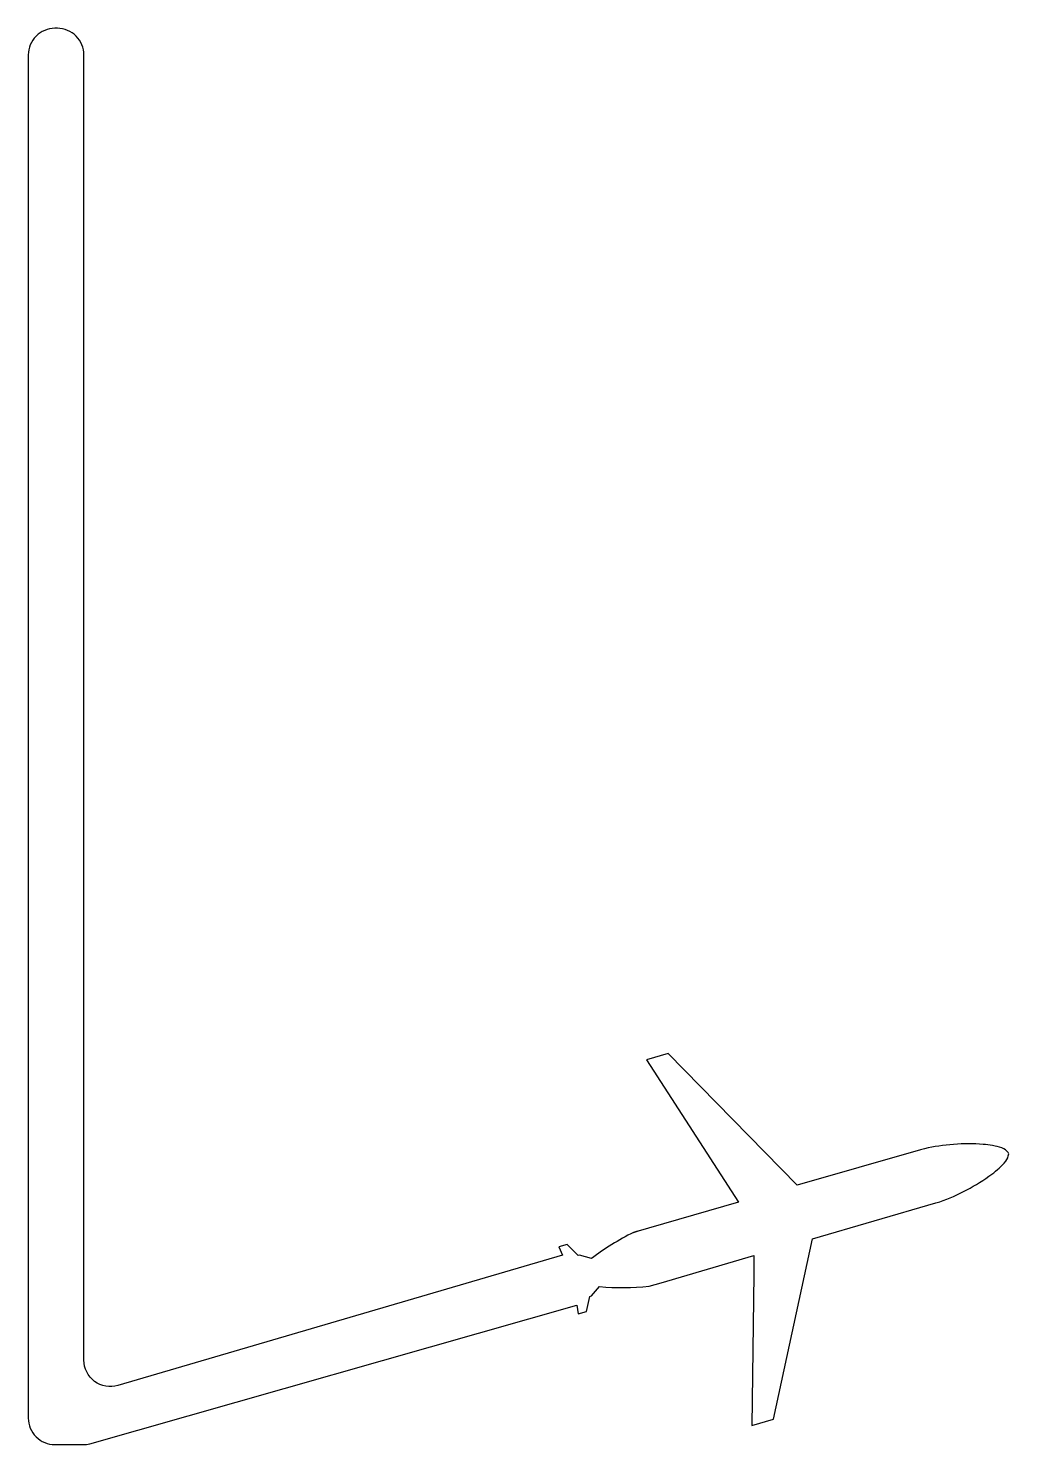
# Model space of a CAD drawing. Header units: inches. Extents: x -118.6 to -90.9, y 259 to 299.
import ezdxf

# ---------------------------------------------------------------- set-up
doc = ezdxf.new("R2010")
doc.units = ezdxf.units.IN
doc.header["$MEASUREMENT"] = 0

msp = doc.modelspace()

# ---------------------------------------------------------------- linework, layer by layer
msp.add_lwpolyline([(-101.525, 264.945), (-101.408, 264.979), (-101.525, 264.945, 0.044951), (-102.713, 264.208), (-103.047, 264.306), (-103.093, 264.293), (-103.402, 264.607), (-103.634, 264.54), (-103.535, 264.305), (-116.097, 260.621, -0.500475), (-117.058, 261.341), (-117.058, 298.202, 0.414214), (-117.808, 298.952), (-117.879, 298.952, 0.414214), (-118.629, 298.202), (-118.629, 273.952), (-118.629, 259.702, 0.414214), (-117.879, 258.952), (-117.091, 258.952, 0.069402), (-116.886, 258.98), (-103.127, 262.894), (-103.086, 262.643), (-102.854, 262.71), (-102.76, 263.141), (-102.714, 263.154), (-102.484, 263.415, 0.044951), (-101.086, 263.425), (-100.743, 263.524), (-98.121, 264.293), (-98.127, 263.758), (-98.177, 259.492), (-97.564, 259.669), (-96.463, 264.761), (-92.984, 265.777), (-92.869, 265.811, 0.075147), (-91.399, 266.593, 0.057887), (-91.003, 266.957, 0.126683), (-90.921, 267.164, 0.217219), (-90.933, 267.203, 0.126683), (-91.112, 267.335, 0.057887), (-91.641, 267.432, 0.075147), (-93.302, 267.309), (-93.417, 267.276), (-96.902, 266.281), (-100.549, 270), (-101.161, 269.823), (-98.56, 265.802)], format="xyb", close=True)

doc.saveas('drawing.dxf')
